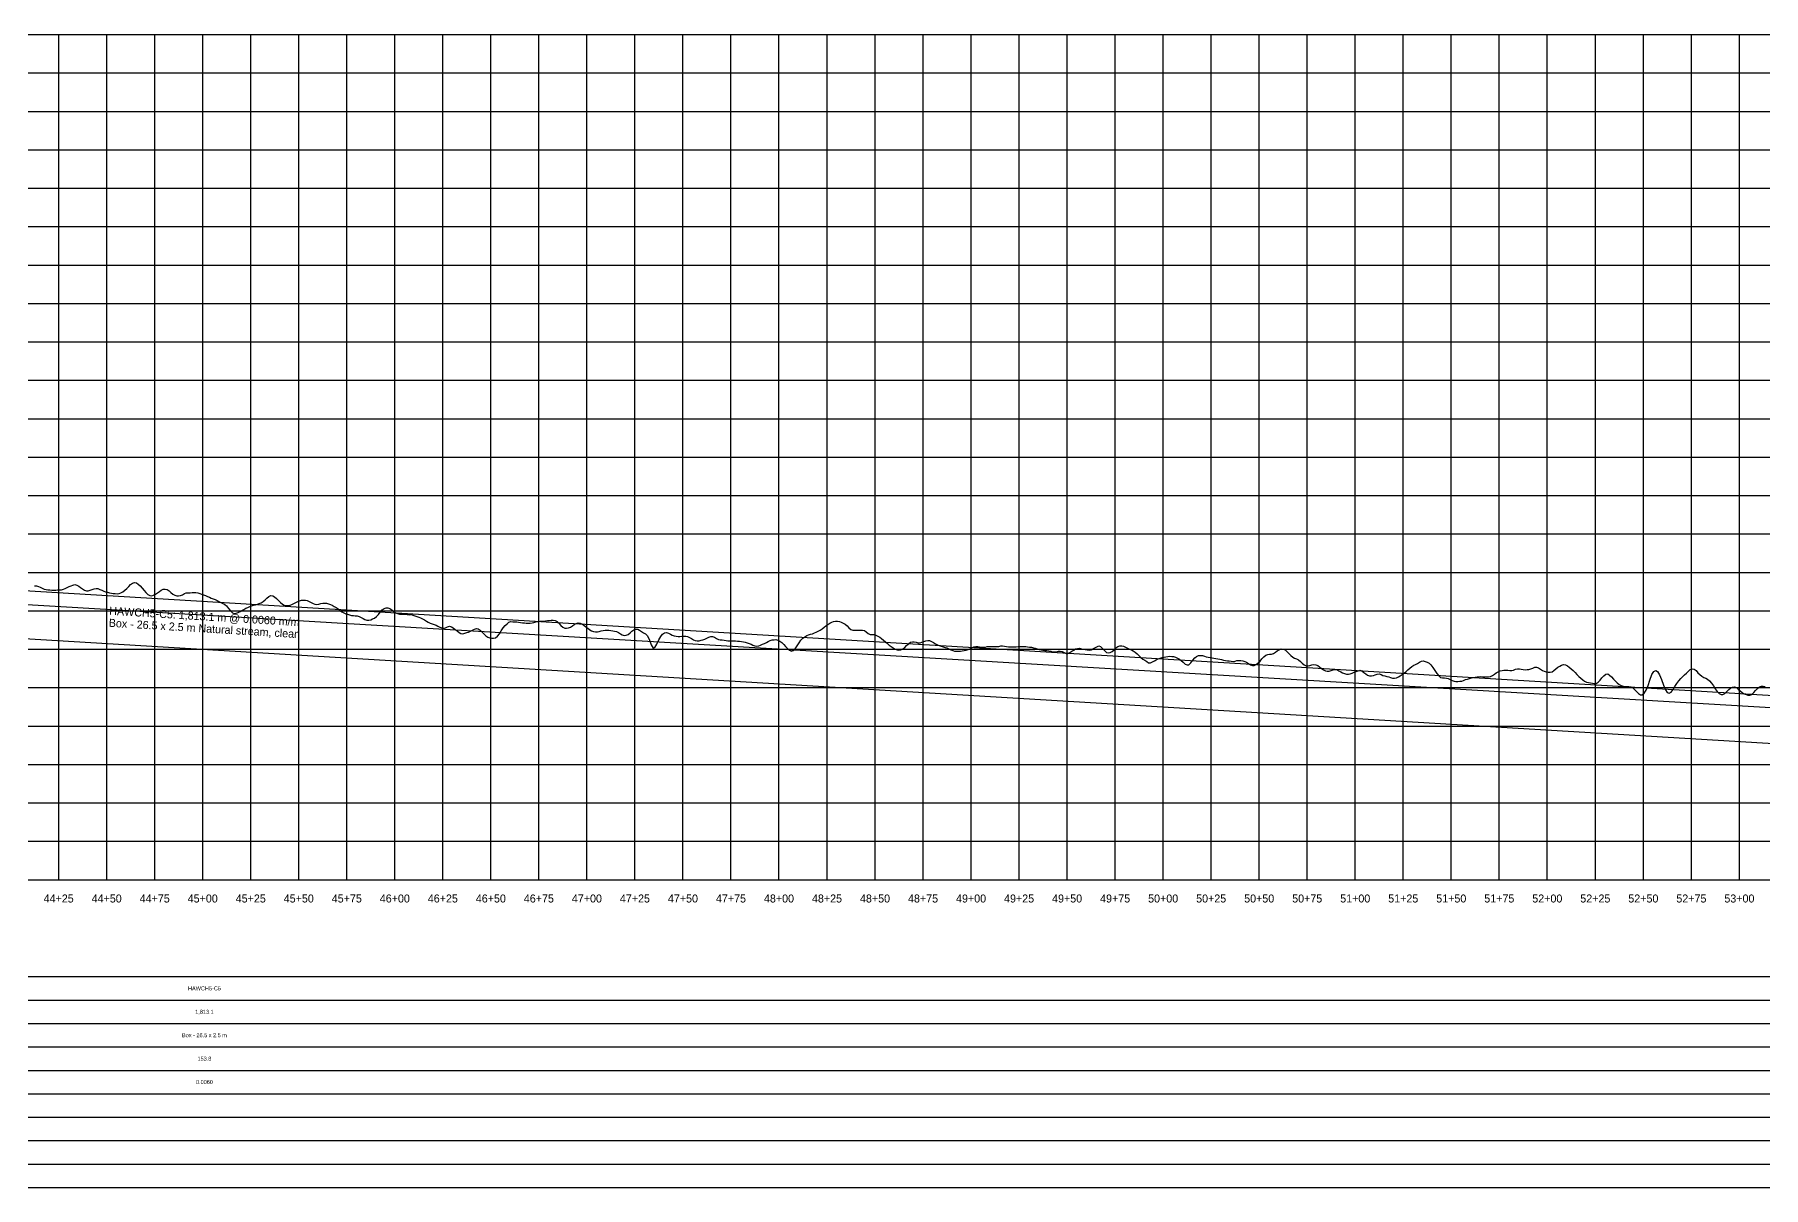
# Model space of a CAD drawing. Extents: x -64 to 7102, y -140 to 462.
# Drawn here: x 4412 to 5313, y -140 to 460 of the extents above; entities that cross this region are included whole.
import ezdxf
from ezdxf.enums import TextEntityAlignment as Align

# ---------------------------------------------------------------- set-up
doc = ezdxf.new("R2010")
doc.units = 0
for name, color, linetype in [('Annotation', 7, 'Continuous'), ('Annotation_Table', 254, 'Continuous'), ('Crown', 7, 'Continuous'), ('Grid', 254, 'Continuous'), ('Grid_Text', 7, 'Continuous'), ('Ground_Elevation', 3, 'Continuous'), ('Hydraulic_Grade', 5, 'Continuous'), ('Invert', 7, 'Continuous')]:
    doc.layers.add(name, color=color, linetype=linetype)

msp = doc.modelspace()

# ---------------------------------------------------------------- linework, layer by layer
at = {"layer": 'Annotation_Table', "color": 254}
for points in [[(-25, -30.48), (7074.95, -30.48)], [(-25, -42.67), (7074.95, -42.67)], [(-25, -54.86), (7074.95, -54.86)], [(-25, -67.06), (7074.95, -67.06)], [(-25, -79.25), (7074.95, -79.25)], [(-25, -91.44), (7074.95, -91.44)], [(-25, -103.63), (7074.95, -103.63)], [(-25, -115.82), (7074.95, -115.82)], [(-25, -128.02), (7074.95, -128.02)], [(-25, -140.21), (7074.95, -140.21)]]:
    msp.add_lwpolyline(points, dxfattribs=at)
at = {"layer": 'Crown', "color": 0}
msp.add_lwpolyline([(3594.33, 219.29), (5407.44, 110.56)], dxfattribs=at)
at = {"layer": 'Grid', "color": 254}
for points in [[(-25, 460), (7075, 460)], [(4425, 20), (4425, 460)], [(4450, 20), (4450, 460)], [(4475, 20), (4475, 460)], [(4500, 20), (4500, 460)], [(4525, 20), (4525, 460)], [(4550, 20), (4550, 460)], [(4575, 20), (4575, 460)], [(4600, 20), (4600, 460)], [(4625, 20), (4625, 460)], [(4650, 20), (4650, 460)], [(4675, 20), (4675, 460)], [(4700, 20), (4700, 460)], [(4725, 20), (4725, 460)], [(4750, 20), (4750, 460)], [(4775, 20), (4775, 460)], [(4800, 20), (4800, 460)], [(4825, 20), (4825, 460)], [(4850, 20), (4850, 460)], [(4875, 20), (4875, 460)], [(4900, 20), (4900, 460)], [(4925, 20), (4925, 460)], [(4950, 20), (4950, 460)], [(4975, 20), (4975, 460)], [(5000, 20), (5000, 460)], [(5025, 20), (5025, 460)], [(5050, 20), (5050, 460)], [(5075, 20), (5075, 460)], [(5100, 20), (5100, 460)], [(5125, 20), (5125, 460)], [(5150, 20), (5150, 460)], [(5175, 20), (5175, 460)], [(5200, 20), (5200, 460)], [(5225, 20), (5225, 460)], [(5250, 20), (5250, 460)], [(5275, 20), (5275, 460)], [(5300, 20), (5300, 460)], [(-25, 440), (7075, 440)], [(-25, 420), (7075, 420)], [(-25, 400), (7075, 400)], [(-25, 380), (7075, 380)], [(-25, 360), (7075, 360)], [(-25, 340), (7075, 340)], [(-25, 320), (7075, 320)], [(-25, 300), (7075, 300)], [(-25, 280), (7075, 280)], [(-25, 260), (7075, 260)], [(-25, 240), (7075, 240)], [(-25, 220), (7075, 220)], [(-25, 200), (7075, 200)], [(-25, 180), (7075, 180)], [(-25, 160), (7075, 160)], [(-25, 140), (7075, 140)], [(-25, 120), (7075, 120)], [(-25, 100), (7075, 100)], [(-25, 80), (7075, 80)], [(-25, 60), (7075, 60)], [(-25, 40), (7075, 40)], [(-25, 20), (7075, 20)]]:
    msp.add_lwpolyline(points, dxfattribs=at)
at = {"layer": 'Ground_Elevation', "color": 3}
msp.add_lwpolyline([(4412.44, 173.05), (4413.44, 173.08), (4414.44, 172.71), (4415.44, 172.22), (4416.44, 171.72), (4417.44, 171.33), (4418.44, 171.11), (4419.44, 170.98), (4420.44, 170.92), (4421.44, 170.82), (4422.44, 170.76), (4423.44, 170.78), (4424.44, 170.9), (4425.44, 170.96), (4426.44, 170.98), (4427.44, 171.18), (4428.44, 171.61), (4429.44, 172.14), (4430.44, 172.65), (4431.44, 173.06), (4432.44, 173.41), (4433.44, 173.62), (4434.44, 173.4), (4435.44, 172.88), (4436.44, 172.15), (4437.44, 171.39), (4438.44, 170.75), (4439.44, 170.43), (4440.44, 170.42), (4441.44, 170.7), (4442.44, 171.05), (4443.44, 171.4), (4444.44, 171.62), (4445.44, 171.56), (4446.44, 171.17), (4447.44, 170.69), (4448.44, 170.27), (4449.44, 169.95), (4450.44, 169.66), (4451.44, 169.39), (4452.44, 169.2), (4453.44, 169.06), (4454.44, 168.95), (4455.44, 168.9), (4456.44, 169), (4457.44, 169.31), (4458.44, 169.9), (4459.44, 170.73), (4460.44, 171.62), (4461.44, 172.64), (4462.44, 173.69), (4463.44, 174.45), (4464.44, 174.75), (4465.44, 174.54), (4466.44, 173.92), (4467.44, 172.98), (4468.44, 171.8), (4469.44, 170.56), (4470.44, 169.47), (4471.44, 168.56), (4472.44, 168.03), (4473.44, 167.86), (4474.44, 168.09), (4475.44, 168.64), (4476.44, 169.32), (4477.44, 170.04), (4478.44, 170.73), (4479.44, 171.21), (4480.44, 171.32), (4481.44, 171.11), (4482.44, 170.46), (4483.44, 169.57), (4484.44, 168.72), (4485.44, 168.1), (4486.44, 167.81), (4487.44, 167.74), (4488.44, 167.92), (4489.44, 168.37), (4490.44, 169.09), (4491.44, 169.36), (4492.44, 169.38), (4493.44, 169.42), (4494.44, 169.48), (4495.44, 169.53), (4496.44, 169.49), (4497.44, 169.33), (4498.44, 169.05), (4499.44, 168.69), (4500.44, 168.3), (4501.44, 167.89), (4502.44, 167.48), (4503.44, 167.08), (4504.44, 166.66), (4505.44, 166.24), (4506.44, 165.82), (4507.44, 165.37), (4508.44, 164.87), (4509.44, 164.31), (4510.44, 163.73), (4511.44, 163.21), (4512.44, 162.51), (4513.44, 161.22), (4514.44, 159.92), (4515.44, 158.96), (4516.44, 158.63), (4517.44, 158.72), (4518.44, 159.1), (4519.44, 159.56), (4520.44, 160.13), (4521.44, 160.71), (4522.44, 161.3), (4523.44, 161.79), (4524.44, 162.21), (4525.44, 162.56), (4526.44, 162.87), (4527.44, 163.18), (4528.44, 163.46), (4529.44, 163.76), (4530.44, 164.19), (4531.44, 164.83), (4532.44, 165.69), (4533.44, 166.62), (4534.44, 167.43), (4535.44, 167.89), (4536.44, 167.81), (4537.44, 167.24), (4538.44, 166.36), (4539.44, 165.32), (4540.44, 164.27), (4541.44, 163.43), (4542.44, 162.9), (4543.44, 162.71), (4544.44, 162.75), (4545.44, 162.97), (4546.44, 163.29), (4547.44, 163.74), (4548.44, 164.3), (4549.44, 164.82), (4550.44, 165.27), (4551.44, 165.55), (4552.44, 165.6), (4553.44, 165.5), (4554.44, 165.28), (4555.44, 164.82), (4556.44, 164.28), (4557.44, 163.73), (4558.44, 163.38), (4559.44, 163.22), (4560.44, 163.39), (4561.44, 163.73), (4562.44, 163.9), (4563.44, 163.95), (4564.44, 163.89), (4565.44, 163.7), (4566.44, 163.35), (4567.44, 162.88), (4568.44, 162.31), (4569.44, 161.66), (4570.44, 160.96), (4571.44, 160.2), (4572.44, 159.49), (4573.44, 158.87), (4574.44, 158.45), (4575.44, 158.2), (4576.44, 157.88), (4577.44, 157.62), (4578.44, 157.49), (4579.44, 157.41), (4580.44, 157.3), (4581.44, 157.02), (4582.44, 156.58), (4583.44, 155.97), (4584.44, 155.41), (4585.44, 155.09), (4586.44, 155.09), (4587.44, 155.38), (4588.44, 155.8), (4589.44, 156.25), (4590.44, 156.95), (4591.44, 157.99), (4592.44, 159.26), (4593.44, 160.45), (4594.44, 161.21), (4595.44, 161.59), (4596.44, 161.58), (4597.44, 161.22), (4598.44, 160.42), (4599.44, 159.6), (4600.44, 158.97), (4601.44, 158.53), (4602.44, 158.29), (4603.44, 158.17), (4604.44, 158.18), (4605.44, 158.21), (4606.44, 158.09), (4607.44, 157.97), (4608.44, 158), (4609.44, 157.7), (4610.44, 157.32), (4611.44, 156.97), (4612.44, 156.63), (4613.44, 156.26), (4614.44, 155.81), (4615.44, 155.27), (4616.44, 154.68), (4617.44, 154.11), (4618.44, 153.63), (4619.44, 153.25), (4620.44, 152.91), (4621.44, 152.52), (4622.44, 152.02), (4623.44, 151.44), (4624.44, 151.06), (4625.44, 150.97), (4626.44, 151.21), (4627.44, 151.71), (4628.44, 151.95), (4629.44, 151.65), (4630.44, 151.06), (4631.44, 150.35), (4632.44, 149.56), (4633.44, 148.75), (4634.44, 148.18), (4635.44, 148.09), (4636.44, 148.4), (4637.44, 148.66), (4638.44, 148.93), (4639.44, 149.35), (4640.44, 149.91), (4641.44, 150.44), (4642.44, 150.73), (4643.44, 150.53), (4644.44, 149.84), (4645.44, 148.9), (4646.44, 147.91), (4647.44, 146.92), (4648.44, 146.21), (4649.44, 145.91), (4650.44, 145.73), (4651.44, 145.69), (4652.44, 146), (4653.44, 146.75), (4654.44, 148.01), (4655.44, 149.51), (4656.44, 151.05), (4657.44, 152.3), (4658.44, 153.17), (4659.44, 154.04), (4660.44, 154.35), (4661.44, 154.29), (4662.44, 154.23), (4663.44, 154.17), (4664.44, 154.08), (4665.44, 153.96), (4666.44, 153.81), (4667.44, 153.68), (4668.44, 153.58), (4669.44, 153.54), (4670.44, 153.6), (4671.44, 153.75), (4672.44, 153.97), (4673.44, 154.24), (4674.44, 154.51), (4675.44, 154.58), (4676.44, 154.55), (4677.44, 154.66), (4678.44, 154.78), (4679.44, 154.92), (4680.44, 155.02), (4681.44, 155.13), (4682.44, 155.16), (4683.44, 154.99), (4684.44, 154.43), (4685.44, 153.5), (4686.44, 152.41), (4687.44, 151.5), (4688.44, 150.99), (4689.44, 150.92), (4690.44, 151.12), (4691.44, 151.56), (4692.44, 152.16), (4693.44, 152.83), (4694.44, 153.37), (4695.44, 153.66), (4696.44, 153.55), (4697.44, 153.13), (4698.44, 152.5), (4699.44, 151.72), (4700.44, 150.88), (4701.44, 150.16), (4702.44, 149.59), (4703.44, 149.22), (4704.44, 149.09), (4705.44, 149.11), (4706.44, 149.22), (4707.44, 149.51), (4708.44, 149.74), (4709.44, 149.9), (4710.44, 149.97), (4711.44, 149.92), (4712.44, 149.75), (4713.44, 149.58), (4714.44, 149.43), (4715.44, 149.18), (4716.44, 148.73), (4717.44, 148.06), (4718.44, 147.5), (4719.44, 147.2), (4720.44, 147.27), (4721.44, 147.68), (4722.44, 148.5), (4723.44, 149.45), (4724.44, 150.17), (4725.44, 150.51), (4726.44, 150.38), (4727.44, 149.95), (4728.44, 149.28), (4729.44, 148.59), (4730.44, 148), (4731.44, 147.14), (4732.44, 145.22), (4733.44, 142.32), (4734.44, 140.57), (4735.44, 140.82), (4736.44, 142.71), (4737.44, 144.83), (4738.44, 146.61), (4739.44, 147.9), (4740.44, 148.61), (4741.44, 148.74), (4742.44, 148.44), (4743.44, 147.91), (4744.44, 147.39), (4745.44, 147.03), (4746.44, 146.78), (4747.44, 146.65), (4748.44, 146.63), (4749.44, 146.73), (4750.44, 146.86), (4751.44, 146.85), (4752.44, 146.57), (4753.44, 146.09), (4754.44, 145.5), (4755.44, 144.96), (4756.44, 144.52), (4757.44, 144.31), (4758.44, 144.31), (4759.44, 144.63), (4760.44, 144.81), (4761.44, 145.24), (4762.44, 145.79), (4763.44, 146.32), (4764.44, 146.68), (4765.44, 146.63), (4766.44, 146.21), (4767.44, 145.61), (4768.44, 145.1), (4769.44, 144.85), (4770.44, 144.82), (4771.44, 144.64), (4772.44, 144.52), (4773.44, 144.43), (4774.44, 144.37), (4775.44, 144.33), (4776.44, 144.31), (4777.44, 144.28), (4778.44, 144.25), (4779.44, 144.2), (4780.44, 144.1), (4781.44, 143.93), (4782.44, 143.69), (4783.44, 143.32), (4784.44, 142.96), (4785.44, 142.57), (4786.44, 142.07), (4787.44, 141.72), (4788.44, 141.65), (4789.44, 141.77), (4790.44, 142.14), (4791.44, 142.57), (4792.44, 142.96), (4793.44, 143.5), (4794.44, 144.05), (4795.44, 144.49), (4796.44, 144.8), (4797.44, 144.97), (4798.44, 144.99), (4799.44, 144.77), (4800.44, 144.26), (4801.44, 143.46), (4802.44, 142.48), (4803.44, 141.47), (4804.44, 140.43), (4805.44, 139.47), (4806.44, 139.07), (4807.44, 139.33), (4808.44, 140.28), (4809.44, 141.7), (4810.44, 143.32), (4811.44, 144.73), (4812.44, 145.76), (4813.44, 146.52), (4814.44, 147.13), (4815.44, 147.54), (4816.44, 147.79), (4817.44, 148.06), (4818.44, 148.45), (4819.44, 148.9), (4820.44, 149.35), (4821.44, 149.84), (4822.44, 150.59), (4823.44, 151.4), (4824.44, 152.2), (4825.44, 152.94), (4826.44, 153.57), (4827.44, 154.07), (4828.44, 154.41), (4829.44, 154.55), (4830.44, 154.55), (4831.44, 154.4), (4832.44, 154.1), (4833.44, 153.64), (4834.44, 152.96), (4835.44, 152.09), (4836.44, 151.11), (4837.44, 150.33), (4838.44, 149.9), (4839.44, 149.85), (4840.44, 149.94), (4841.44, 149.97), (4842.44, 150), (4843.44, 150), (4844.44, 149.73), (4845.44, 148.97), (4846.44, 148.1), (4847.44, 147.58), (4848.44, 147.74), (4849.44, 147.69), (4850.44, 147.35), (4851.44, 146.87), (4852.44, 146.23), (4853.44, 145.5), (4854.44, 144.69), (4855.44, 143.81), (4856.44, 142.92), (4857.44, 142.09), (4858.44, 141.44), (4859.44, 140.7), (4860.44, 139.94), (4861.44, 139.62), (4862.44, 139.51), (4863.44, 139.66), (4864.44, 140.19), (4865.44, 140.97), (4866.44, 141.93), (4867.44, 142.88), (4868.44, 143.59), (4869.44, 143.9), (4870.44, 143.84), (4871.44, 143.59), (4872.44, 143.36), (4873.44, 143.4), (4874.44, 143.63), (4875.44, 144.08), (4876.44, 144.43), (4877.44, 144.57), (4878.44, 144.46), (4879.44, 144.08), (4880.44, 143.47), (4881.44, 142.83), (4882.44, 142.27), (4883.44, 141.85), (4884.44, 141.52), (4885.44, 141.23), (4886.44, 140.97), (4887.44, 140.64), (4888.44, 140.21), (4889.44, 139.68), (4890.44, 139.29), (4891.44, 139.04), (4892.44, 138.97), (4893.44, 138.95), (4894.44, 138.96), (4895.44, 139.08), (4896.44, 139.3), (4897.44, 139.5), (4898.44, 139.78), (4899.44, 140.18), (4900.44, 140.71), (4901.44, 141.2), (4902.44, 141.43), (4903.44, 141.49), (4904.44, 141.31), (4905.44, 141.12), (4906.44, 141.05), (4907.44, 141.13), (4908.44, 141.33), (4909.44, 141.48), (4910.44, 141.49), (4911.44, 141.47), (4912.44, 141.44), (4913.44, 141.4), (4914.44, 141.49), (4915.44, 141.71), (4916.44, 141.74), (4917.44, 141.51), (4918.44, 141.33), (4919.44, 141.24), (4920.44, 141.2), (4921.44, 141.21), (4922.44, 141.24), (4923.44, 141.29), (4924.44, 141.34), (4925.44, 141.39), (4926.44, 141.41), (4927.44, 141.41), (4928.44, 141.37), (4929.44, 141.28), (4930.44, 141.15), (4931.44, 140.99), (4932.44, 140.77), (4933.44, 140.51), (4934.44, 140.22), (4935.44, 139.93), (4936.44, 139.67), (4937.44, 139.46), (4938.44, 139.34), (4939.44, 139.28), (4940.44, 139.24), (4941.44, 138.96), (4942.44, 138.68), (4943.44, 138.62), (4944.44, 138.7), (4945.44, 138.9), (4946.44, 138.99), (4947.44, 138.77), (4948.44, 138.27), (4949.44, 137.81), (4950.44, 137.83), (4951.44, 138.27), (4952.44, 138.96), (4953.44, 139.59), (4954.44, 140.14), (4955.44, 140.45), (4956.44, 140.5), (4957.44, 140.26), (4958.44, 140.11), (4959.44, 139.93), (4960.44, 139.71), (4961.44, 139.58), (4962.44, 139.7), (4963.44, 140.12), (4964.44, 140.7), (4965.44, 141.29), (4966.44, 141.73), (4967.44, 141.37), (4968.44, 140.43), (4969.44, 139.3), (4970.44, 138.36), (4971.44, 138.08), (4972.44, 138.27), (4973.44, 138.85), (4974.44, 139.68), (4975.44, 140.65), (4976.44, 141.4), (4977.44, 141.81), (4978.44, 141.8), (4979.44, 141.53), (4980.44, 141.05), (4981.44, 140.59), (4982.44, 140.11), (4983.44, 139.61), (4984.44, 139.08), (4985.44, 138.4), (4986.44, 137.54), (4987.44, 136.56), (4988.44, 135.67), (4989.44, 134.9), (4990.44, 134.23), (4991.44, 133.57), (4992.44, 132.99), (4993.44, 132.88), (4994.44, 133.5), (4995.44, 134.02), (4996.44, 134.51), (4997.44, 134.95), (4998.44, 135.32), (4999.44, 135.64), (5000.44, 135.89), (5001.44, 136.08), (5002.44, 136.23), (5003.44, 136.31), (5004.44, 136.28), (5005.44, 136.15), (5006.44, 135.87), (5007.44, 135.41), (5008.44, 134.78), (5009.44, 134.06), (5010.44, 133.23), (5011.44, 132.29), (5012.44, 131.79), (5013.44, 131.95), (5014.44, 132.83), (5015.44, 134.22), (5016.44, 135.46), (5017.44, 136.28), (5018.44, 136.68), (5019.44, 136.8), (5020.44, 136.67), (5021.44, 136.39), (5022.44, 136.06), (5023.44, 135.81), (5024.44, 135.62), (5025.44, 135.49), (5026.44, 135.36), (5027.44, 135.23), (5028.44, 135.04), (5029.44, 134.83), (5030.44, 134.56), (5031.44, 134.33), (5032.44, 134.16), (5033.44, 134.03), (5034.44, 133.88), (5035.44, 133.72), (5036.44, 133.66), (5037.44, 133.78), (5038.44, 134.06), (5039.44, 134.21), (5040.44, 134.17), (5041.44, 133.94), (5042.44, 133.61), (5043.44, 133.18), (5044.44, 132.6), (5045.44, 131.89), (5046.44, 131.5), (5047.44, 131.58), (5048.44, 132.11), (5049.44, 132.91), (5050.44, 133.85), (5051.44, 134.97), (5052.44, 136.06), (5053.44, 136.83), (5054.44, 137.21), (5055.44, 137.36), (5056.44, 137.47), (5057.44, 137.8), (5058.44, 138.38), (5059.44, 139.1), (5060.44, 139.76), (5061.44, 140.17), (5062.44, 140.1), (5063.44, 139.61), (5064.44, 138.77), (5065.44, 137.73), (5066.44, 136.69), (5067.44, 135.89), (5068.44, 135.37), (5069.44, 134.95), (5070.44, 134.39), (5071.44, 133.57), (5072.44, 132.7), (5073.44, 131.91), (5074.44, 131.42), (5075.44, 131.36), (5076.44, 131.59), (5077.44, 131.85), (5078.44, 131.99), (5079.44, 131.88), (5080.44, 131.51), (5081.44, 130.86), (5082.44, 130), (5083.44, 129.21), (5084.44, 128.69), (5085.44, 128.49), (5086.44, 128.62), (5087.44, 128.92), (5088.44, 129.24), (5089.44, 129.45), (5090.44, 129.37), (5091.44, 128.83), (5092.44, 128.18), (5093.44, 127.71), (5094.44, 127.32), (5095.44, 127.07), (5096.44, 127.01), (5097.44, 127.14), (5098.44, 127.48), (5099.44, 127.98), (5100.44, 128.4), (5101.44, 128.7), (5102.44, 129.07), (5103.44, 128.79), (5104.44, 127.95), (5105.44, 127.11), (5106.44, 126.49), (5107.44, 126.17), (5108.44, 126.15), (5109.44, 126.33), (5110.44, 126.6), (5111.44, 126.94), (5112.44, 127.16), (5113.44, 126.76), (5114.44, 126.33), (5115.44, 126.09), (5116.44, 125.87), (5117.44, 125.66), (5118.44, 125.32), (5119.44, 124.99), (5120.44, 124.9), (5121.44, 125.13), (5122.44, 125.66), (5123.44, 126.13), (5124.44, 126.8), (5125.44, 127.59), (5126.44, 128.39), (5127.44, 129.19), (5128.44, 130.05), (5129.44, 130.99), (5130.44, 131.72), (5131.44, 132.11), (5132.44, 132.59), (5133.44, 133.23), (5134.44, 133.74), (5135.44, 133.94), (5136.44, 133.62), (5137.44, 133.28), (5138.44, 132.76), (5139.44, 131.81), (5140.44, 130.5), (5141.44, 128.9), (5142.44, 127.34), (5143.44, 126.11), (5144.44, 125.31), (5145.44, 125.08), (5146.44, 125.11), (5147.44, 125.01), (5148.44, 124.68), (5149.44, 124.19), (5150.44, 123.67), (5151.44, 123.29), (5152.44, 123.13), (5153.44, 123.2), (5154.44, 123.37), (5155.44, 123.42), (5156.44, 123.78), (5157.44, 124.18), (5158.44, 124.43), (5159.44, 124.79), (5160.44, 125.1), (5161.44, 125.32), (5162.44, 125.48), (5163.44, 125.6), (5164.44, 125.68), (5165.44, 125.72), (5166.44, 125.7), (5167.44, 125.62), (5168.44, 125.54), (5169.44, 125.56), (5170.44, 125.79), (5171.44, 126.3), (5172.44, 127), (5173.44, 127.69), (5174.44, 128.25), (5175.44, 128.7), (5176.44, 128.92), (5177.44, 129.06), (5178.44, 129.15), (5179.44, 129.03), (5180.44, 128.89), (5181.44, 128.9), (5182.44, 129.16), (5183.44, 129.55), (5184.44, 129.8), (5185.44, 129.8), (5186.44, 129.61), (5187.44, 129.42), (5188.44, 129.35), (5189.44, 129.36), (5190.44, 129.48), (5191.44, 129.74), (5192.44, 130.18), (5193.44, 130.6), (5194.44, 130.71), (5195.44, 130.33), (5196.44, 129.67), (5197.44, 128.95), (5198.44, 128.52), (5199.44, 128.16), (5200.44, 127.97), (5201.44, 127.99), (5202.44, 128.3), (5203.44, 128.91), (5204.44, 129.74), (5205.44, 130.57), (5206.44, 131.25), (5207.44, 131.76), (5208.44, 132.06), (5209.44, 131.86), (5210.44, 131.31), (5211.44, 130.61), (5212.44, 129.78), (5213.44, 128.87), (5214.44, 127.9), (5215.44, 126.89), (5216.44, 125.87), (5217.44, 124.91), (5218.44, 124.07), (5219.44, 123.4), (5220.44, 122.92), (5221.44, 122.61), (5222.44, 122.44), (5223.44, 122.32), (5224.44, 122.18), (5225.44, 122.19), (5226.44, 122.81), (5227.44, 123.85), (5228.44, 125.05), (5229.44, 126.18), (5230.44, 126.94), (5231.44, 127.13), (5232.44, 126.57), (5233.44, 125.54), (5234.44, 124.41), (5235.44, 123.39), (5236.44, 122.48), (5237.44, 121.69), (5238.44, 121.08), (5239.44, 120.73), (5240.44, 120.66), (5241.44, 120.64), (5242.44, 120.57), (5243.44, 120.36), (5244.44, 119.88), (5245.44, 119.11), (5246.44, 118.07), (5247.44, 116.89), (5248.44, 116.18), (5249.44, 116.23), (5250.44, 117.11), (5251.44, 118.68), (5252.44, 121.03), (5253.44, 123.97), (5254.44, 126.78), (5255.44, 128.48), (5256.44, 128.95), (5257.44, 128.36), (5258.44, 126.66), (5259.44, 124.16), (5260.44, 121.26), (5261.44, 118.82), (5262.44, 117.39), (5263.44, 117.08), (5264.44, 117.64), (5265.44, 118.96), (5266.44, 120.59), (5267.44, 122.23), (5268.44, 123.62), (5269.44, 124.73), (5270.44, 125.7), (5271.44, 126.62), (5272.44, 127.56), (5273.44, 128.55), (5274.44, 129.45), (5275.44, 129.84), (5276.44, 129.61), (5277.44, 128.84), (5278.44, 127.77), (5279.44, 126.76), (5280.44, 125.93), (5281.44, 125.32), (5282.44, 124.88), (5283.44, 124.4), (5284.44, 123.58), (5285.44, 122.3), (5286.44, 120.86), (5287.44, 119.41), (5288.44, 118.02), (5289.44, 116.9), (5290.44, 116.36), (5291.44, 116.43), (5292.44, 117.01), (5293.44, 117.98), (5294.44, 118.99), (5295.44, 119.69), (5296.44, 120.19), (5297.44, 120.33), (5298.44, 120.07), (5299.44, 119.26), (5300.44, 118.33), (5301.44, 117.51), (5302.44, 116.81), (5303.44, 116.34), (5304.44, 116.08), (5305.44, 116.03), (5306.44, 116.51), (5307.44, 117.4), (5308.44, 118.46), (5309.44, 119.53), (5310.44, 120.39), (5311.44, 120.81), (5312.44, 120.78), (5313.44, 120.55)], dxfattribs=at)
at = {"layer": 'Hydraulic_Grade', "color": 5}
msp.add_lwpolyline([(3594.33, 211.36), (5407.44, 104.22)], dxfattribs=at)
at = {"layer": 'Invert', "color": 0}
msp.add_lwpolyline([(3594.33, 194.29), (5407.44, 85.56)], dxfattribs=at)

# ---------------------------------------------------------------- texts
at = {"layer": 'Annotation', "color": 0}
for s, p in [('HAWCH5-C5: 1,813.1 m @ 0.0060 m/m', (4500.89, 157.06)), ('Box - 26.5 x 2.5 m Natural stream, clean', (4500.89, 150.81))]:
    msp.add_text(s, height=4.1667, rotation=356.56815, dxfattribs=at).set_placement(p, align=Align.MIDDLE_CENTER)
at = {"layer": 'Annotation_Table', "color": 0}
for s, height, p in [('HAWCH5-C5', 2.083, (4500.89, -36.58)), ('1,813.1', 2.083, (4500.89, -48.77)), ('Box - 26.5 x 2.5 m', 2.0833, (4500.89, -60.96)), ('153.8', 2.083, (4500.89, -73.15)), ('0.0060', 2.083, (4500.89, -85.34))]:
    msp.add_text(s, height=height, dxfattribs=at).set_placement(p, align=Align.MIDDLE_CENTER)
at = {"layer": 'Grid_Text', "color": 0}
for s, p in [('44+25', (4425, 12.3)), ('44+50', (4450, 12.3)), ('44+75', (4475, 12.3)), ('45+00', (4500, 12.3)), ('45+25', (4525, 12.3)), ('45+50', (4550, 12.3)), ('45+75', (4575, 12.3)), ('46+00', (4600, 12.3)), ('46+25', (4625, 12.3)), ('46+50', (4650, 12.3)), ('46+75', (4675, 12.3)), ('47+00', (4700, 12.3)), ('47+25', (4725, 12.3)), ('47+50', (4750, 12.3)), ('47+75', (4775, 12.3)), ('48+00', (4800, 12.3)), ('48+25', (4825, 12.3)), ('48+50', (4850, 12.3)), ('48+75', (4875, 12.3)), ('49+00', (4900, 12.3)), ('49+25', (4925, 12.3)), ('49+50', (4950, 12.3)), ('49+75', (4975, 12.3)), ('50+00', (5000, 12.3)), ('50+25', (5025, 12.3)), ('50+50', (5050, 12.3)), ('50+75', (5075, 12.3)), ('51+00', (5100, 12.3)), ('51+25', (5125, 12.3)), ('51+50', (5150, 12.3)), ('51+75', (5175, 12.3)), ('52+00', (5200, 12.3)), ('52+25', (5225, 12.3)), ('52+50', (5250, 12.3)), ('52+75', (5275, 12.3)), ('53+00', (5300, 12.3))]:
    msp.add_text(s, height=4.167, dxfattribs=at).set_placement(p, align=Align.TOP_CENTER)

doc.saveas('drawing.dxf')
